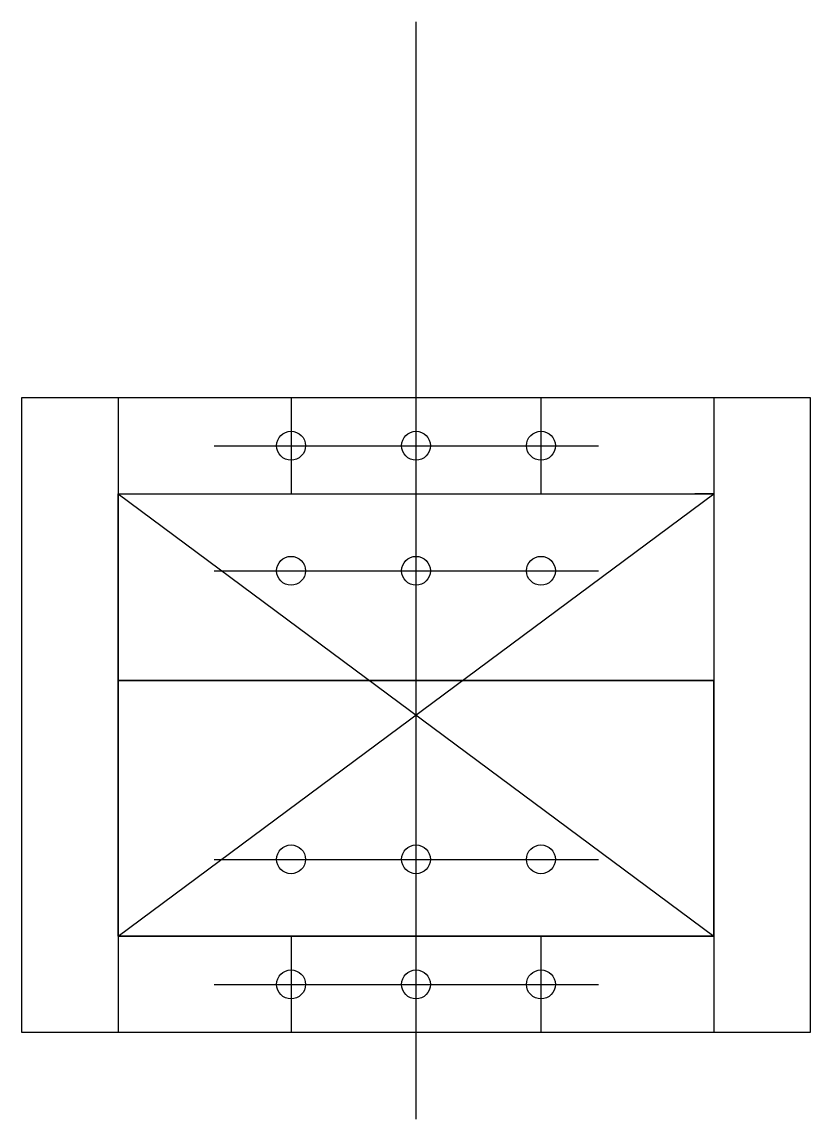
# Model space of a CAD drawing. Header units: millimetres. Extents: x -10 to 72, y -65 to 49.
import ezdxf

# ---------------------------------------------------------------- set-up
doc = ezdxf.new("R2010")
doc.units = ezdxf.units.MM
doc.layers.get('0').update_dxf_attribs({"linetype": 'CONTINUOUS'})

msp = doc.modelspace()

# ---------------------------------------------------------------- linework, layer by layer
for p, q in [((31, 49.06), (31, -65)), ((0, 10), (0, -56)), ((18, 10), (18, 0)), ((31, 10), (31, 0)), ((44, 10), (44, 0)), ((62, 10), (62, -56)), ((10, 5), (50, 5)), ((0, 0), (62, 0)), ((0, -19.4), (0, 0)), ((0, 0), (62, -46)), ((0, -46), (62, 0)), ((62, 0), (60, 0)), ((62, 0), (62, -19.4)), ((10, -8), (50, -8)), ((10, -38), (50, -38)), ((18, -46), (18, -56)), ((31, -46), (31, -56)), ((44, -46), (44, -56)), ((10, -51), (50, -51))]:
    msp.add_line(p, q)
for points in [[(-10, -19.4), (-10, 10), (72, 10), (72, -19.4), (72, -56), (-10, -56)], [(62, -46), (62, -19.4), (0, -19.4), (0, -46)], [(62, -46), (0, -46), (0, -19.4), (62, -19.4)]]:
    msp.add_lwpolyline(points, close=True)
for centre in [(18, 5), (31, 5), (44, 5), (18, -8), (31, -8), (44, -8), (18, -38), (31, -38), (44, -38), (18, -51), (31, -51), (44, -51)]:
    msp.add_circle(centre, 1.5)

doc.saveas('drawing.dxf')
